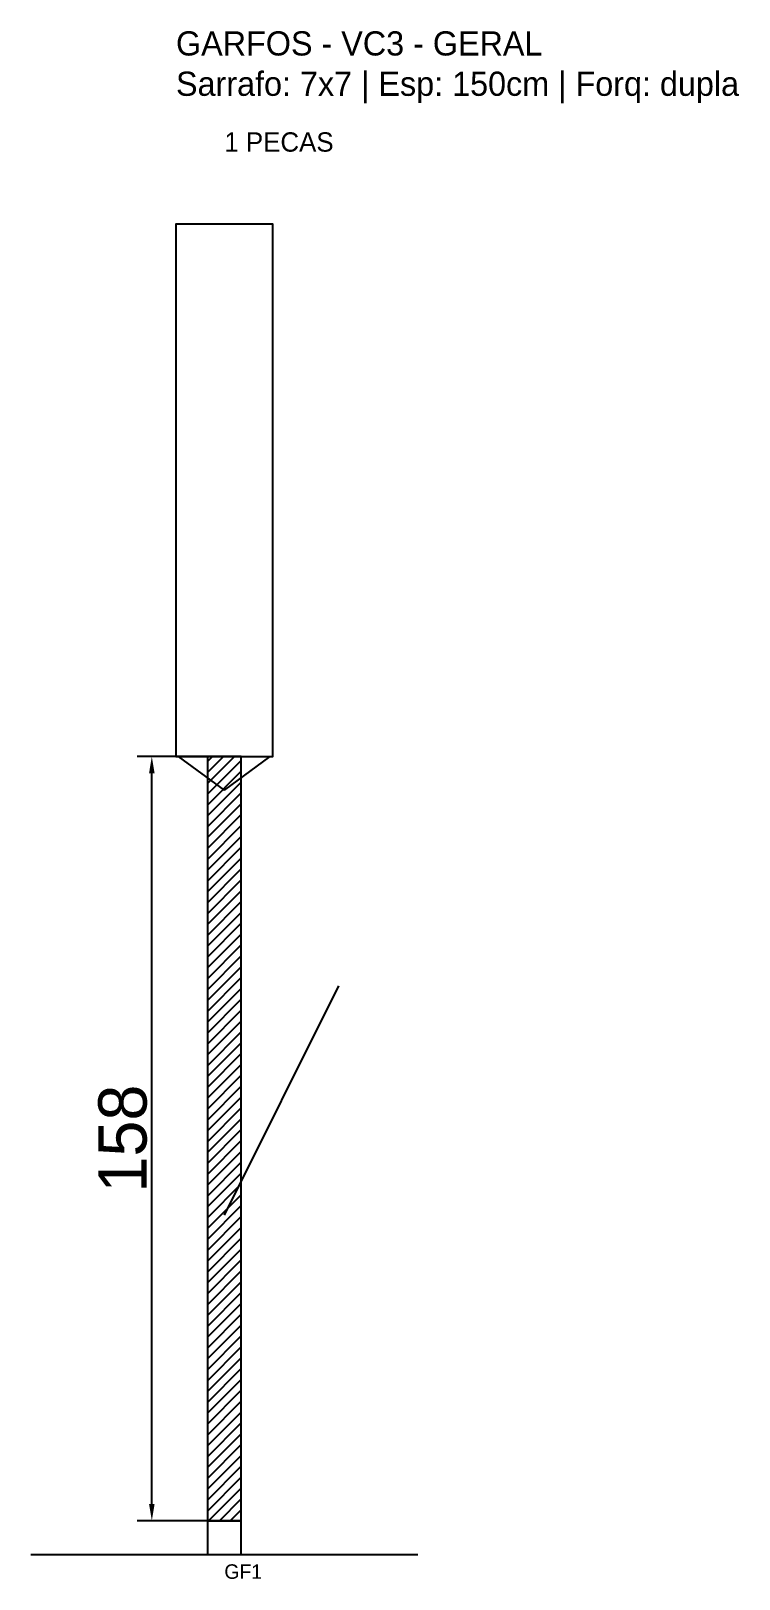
# Model space of a CAD drawing. Header units: metres. Extents: x -30 to 116, y -12 to 308.
import ezdxf

# ---------------------------------------------------------------- set-up
doc = ezdxf.new("R2010")
doc.units = ezdxf.units.M
for name, color, linetype in [('BARRA_ANCORAGEM', 1, 'Continuous'), ('COTA', 241, 'Continuous'), ('GARFOS OK', 3, 'Continuous'), ('NOME DA VIGA', 6, 'Continuous'), ('SARR_7x7', 40, 'Continuous'), ('VIGAS', 3, 'Continuous')]:
    doc.layers.add(name, color=color, linetype=linetype)
doc.dimstyles.new('EZ DXF', dxfattribs={"dimtxt": 10, "dimasz": 3.5, "dimexe": 3, "dimexo": 1.5, "dimgap": 1, "dimtad": 1, "dimdec": 1, "dimdsep": 46, "dimcen": 2.5, "dimazin": 3, "dimtfac": 1, "dimtmove": 0, "dimatfit": 3})

msp = doc.modelspace()

# ---------------------------------------------------------------- hatches: boundary and pattern name
at = {"layer": 'COTA'}
h = msp.add_hatch(dxfattribs=at)
h.set_pattern_fill('ANSI31', scale=0.5)
h.paths.add_polyline_path([(6.5, 0), (13.5, 0), (13.5, 158), (6.5, 158)])

# ---------------------------------------------------------------- linework, layer by layer
at = {"layer": 'BARRA_ANCORAGEM'}
msp.add_line((10, 63.2), (33.7, 110.6), dxfattribs=at)
at = {"layer": 'GARFOS OK'}
for p, q in [((10, 151), (0.5, 158)), ((0.5, 158), (19.5, 158)), ((10, 151), (19.5, 158))]:
    msp.add_line(p, q, dxfattribs=at)
at = {"layer": 'GARFOS OK', "linetype": 'CONTINUOUS'}
msp.add_line((-30, -7), (50, -7), dxfattribs=at)
at = {"layer": 'GARFOS OK'}
msp.add_lwpolyline([(6.5, 0), (13.5, 0), (13.5, 158), (6.5, 158), (6.5, 0)], dxfattribs=at)
at = {"layer": 'SARR_7x7'}
msp.add_lwpolyline([(6.5, -7), (13.5, -7), (13.5, 0), (6.5, 0), (6.5, -7)], dxfattribs=at)
at = {"layer": 'VIGAS'}
msp.add_lwpolyline([(0, 158), (20, 158), (20, 268), (0, 268), (0, 158)], dxfattribs=at)

# ---------------------------------------------------------------- texts
at = {"layer": 'NOME DA VIGA'}
for s, height, p in [('1 PECAS', 4, (10, 283)), ('GF1', 3, (10, -12))]:
    msp.add_text(s, height=height, dxfattribs=at).set_placement(p)
at = {"layer": 'NOME DA VIGA', "insert": (0, 293), "char_height": 5, "attachment_point": 7}
msp.add_mtext('GARFOS - VC3 - GERAL\\PSarrafo: 7x7 | Esp: 150cm | Forq: dupla', dxfattribs=at)

# ---------------------------------------------------------------- dimensions: what is measured, and where the dimension line sits
at = {"layer": 'COTA'}
msp.add_linear_dim(base=(-5, 0), p1=(10, 0), p2=(10, 158), angle=90, dimstyle='EZ DXF', dxfattribs=at).render()

doc.saveas('drawing.dxf')
